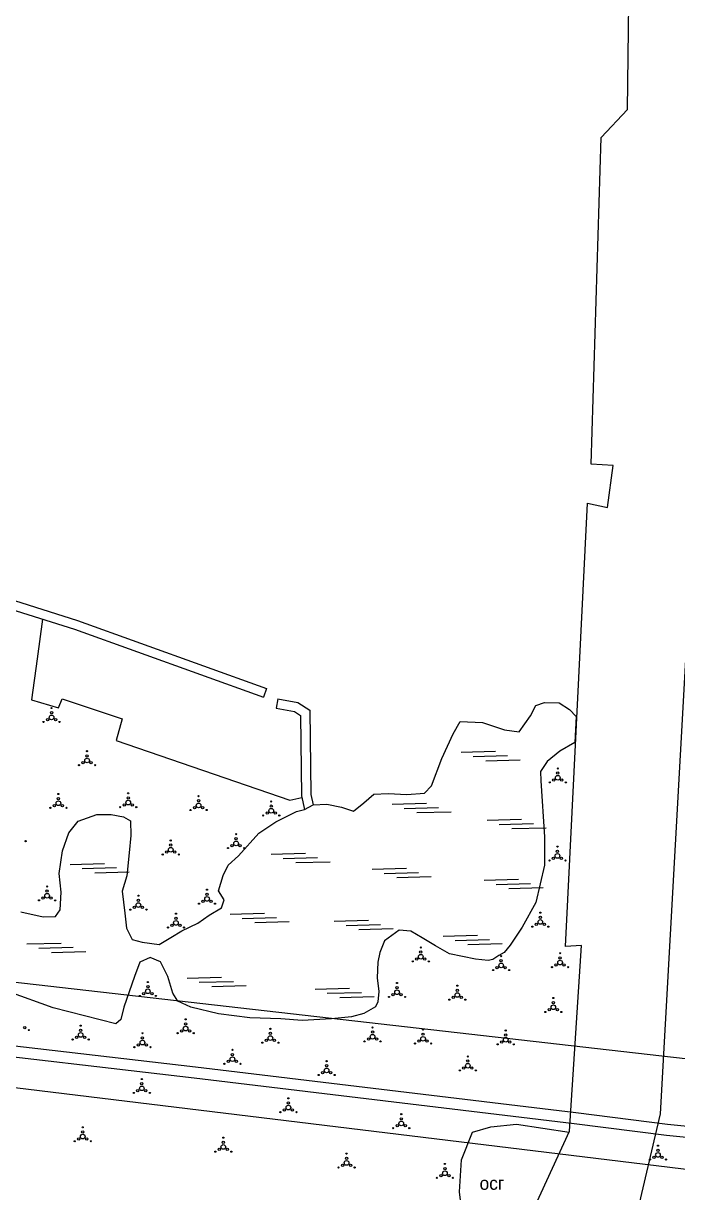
# Model space of a CAD drawing. Header units: millimetres. Extents: x 1379499 to 1411715, y 5652947 to 5671991.
# Drawn here: x 1399587 to 1399939, y 5660709 to 5661339 of the extents above; entities that cross this region are included whole.
import ezdxf

# ---------------------------------------------------------------- set-up
doc = ezdxf.new("R2010")
doc.units = ezdxf.units.MM
doc.layers.add('_5Інше', color=252, linetype='Continuous', lineweight=25)
for name, color, linetype in [('вулиці', 7, 'Continuous'), ('ВулНазва', 7, 'Continuous'), ('залізниця', 7, 'Continuous'), ('на область', 5, 'Continuous'), ('Умовні познач', 7, 'Continuous')]:
    doc.layers.add(name, color=color, linetype=linetype)
picture_1 = doc.add_image_def('image1.bmp', size_in_pixel=(3370, 2384))

# ---------------------------------------------------------------- blocks, each defined once
blk = doc.blocks.new('ЧорнаПрибер')
at = {"layer": '_5Інше', "color": 160}
blk.add_lwpolyline([(44938, 26604), (44308, 26925), (44144, 27538), (44159, 27607), (44144, 27692), (44004, 27740), (43276, 27823), (43218, 27896), (42694, 28070), (42657, 27748), (42855, 27678), (42930, 27916), (43183, 27846), (43250, 27771), (43990, 27681), (44096, 27646), (44086, 27552), (44258, 26887), (44900, 26556)], dxfattribs=at)
blk = doc.blocks.new('ЛвЗд')
at = {"layer": '_5Інше', "color": 204, "linetype": 'Continuous'}
for points in [[(43790.551, 28281.14), (43794.375, 28481.891)], [(43776.381, 28266.214), (43790.551, 28281.14)], [(43838.057, 28274.439), (43805, 27740)], [(43769.95, 28090.276), (43776.381, 28266.214)], [(43781.831, 28089.457), (43769.95, 28090.276)], [(43778.542, 28066.797), (43781.831, 28089.457)], [(43754.571, 27830.464), (43767.813, 28069.274)], [(43767.813, 28069.274), (43778.542, 28066.797)], [(43763.168, 27830.942), (43754.571, 27830.464)], [(43756.124, 27730.869), (43763.168, 27830.942)], [(43805, 27740), (43778.304, 27628.895)], [(43711.676, 27635.848), (43756.124, 27730.869)]]:
    blk.add_lwpolyline(points, dxfattribs=at)

msp = doc.modelspace()

# ---------------------------------------------------------------- linework, layer by layer
at = {"layer": 'вулиці', "color": 7, "lineweight": -2}
for points in [[(1399415.55, 5661242.25), (1399423.78, 5661220.95), (1399424.33, 5661213.3), (1399435.08, 5661099.97), (1399437.71, 5661064.47), (1399449.66, 5661060.77), (1399576.8, 5661024.66), (1399614.6, 5661012.8), (1399716.31, 5660976.07)], [(1399419.41, 5661246.15), (1399428.72, 5661222.05), (1399429.31, 5661213.72), (1399440.06, 5661100.39), (1399442.44, 5661068.24), (1399451.09, 5661065.56), (1399578.23, 5661029.45), (1399616.19, 5661017.54), (1399718.01, 5660980.78)], [(1399597.26, 5661018.24), (1399594.36, 5660996.84), (1399591.31, 5660974.68), (1399605.88, 5660970.33), (1399607.84, 5660975.33), (1399640.24, 5660964.47), (1399636.98, 5660952.74), (1399730.57, 5660920.7), (1399737, 5660922.16)], [(1399718.01, 5660980.78), (1399716.31, 5660976.07)], [(1399585.66, 5660860.56), (1399597.65, 5660857.74), (1399604.22, 5660857.97), (1399606.81, 5660861.49), (1399607.28, 5660871.12), (1399606.34, 5660881.21), (1399607.98, 5660893.41), (1399611.51, 5660903.03), (1399616.44, 5660909.37), (1399626.54, 5660912.89), (1399634.3, 5660912.89), (1399640.87, 5660911.72), (1399644.63, 5660909.61), (1399644.87, 5660901.63), (1399643.93, 5660892.24), (1399642.75, 5660879.8), (1399640.17, 5660871.59), (1399641.58, 5660859.85), (1399642.52, 5660851.64), (1399645.57, 5660845.53), (1399650.98, 5660844.13), (1399660.14, 5660842.95), (1399666.48, 5660846.71), (1399672.36, 5660850.23), (1399681.05, 5660854.45), (1399687.16, 5660858.68), (1399693.74, 5660862.67), (1399695.14, 5660866.89), (1399692.09, 5660871.82), (1399694.68, 5660880.03), (1399697.26, 5660885.67), (1399702.9, 5660890.6), (1399713.77, 5660902.85), (1399722.93, 5660908.95), (1399734.21, 5660914.58), (1399738.5, 5660915.56), (1399743.02, 5660918.23), (1399750.42, 5660918.57), (1399758.41, 5660916.93), (1399764.75, 5660914.82), (1399770.39, 5660919.27), (1399775.79, 5660923.97), (1399783.55, 5660924.2), (1399793.65, 5660923.73), (1399803.05, 5660924.44), (1399806.81, 5660928.43), (1399812.51, 5660943.07), (1399818.62, 5660956.45), (1399822.38, 5660963.02), (1399834.36, 5660962.55), (1399846.11, 5660958.56), (1399854.1, 5660957.39), (1399860.21, 5660966.07), (1399863.03, 5660971.7), (1399867.72, 5660973.35), (1399875.71, 5660973.11), (1399881.12, 5660969.59), (1399884.78, 5660965.82), (1399884.44, 5660958.79), (1399884.08, 5660951.67), (1399875.95, 5660947.06), (1399869.13, 5660941.43), (1399865.61, 5660936.03), (1399865.84, 5660931.1), (1399867.66, 5660900.84), (1399867.66, 5660885.69), (1399863.06, 5660865.49), (1399855.71, 5660852.18), (1399849.28, 5660842.54), (1399846.02, 5660838.59), (1399843.19, 5660836.95), (1399839.99, 5660834.84), (1399837.37, 5660834.27), (1399830.57, 5660835.04), (1399816.51, 5660837.86), (1399809.06, 5660842.18), (1399801.81, 5660846.41), (1399795.66, 5660850.03), (1399789.42, 5660850.54), (1399781.52, 5660844.86), (1399779, 5660838.52), (1399778, 5660833.29), (1399777.59, 5660824.84), (1399778.5, 5660817.49), (1399777.9, 5660812.06), (1399776.69, 5660809.24), (1399770.46, 5660805.71), (1399763.7, 5660803.88), (1399752.95, 5660802.92), (1399737.21, 5660801.91), (1399725.66, 5660802.76), (1399708.99, 5660803.46), (1399692.08, 5660805.57), (1399677.15, 5660809.09), (1399670.11, 5660812.37), (1399667.43, 5660816.69), (1399664.89, 5660825.56), (1399660.81, 5660833.58), (1399655.31, 5660835.97), (1399649.68, 5660833.44), (1399646.86, 5660825.56), (1399641.05, 5660809.05), (1399639.5, 5660802.44), (1399636.84, 5660800.1)], [(1399724.02, 5660975.23), (1399723.13, 5660970.31)], [(1399724.02, 5660975.23), (1399734.86, 5660973.26), (1399741.27, 5660969.08), (1399741.78, 5660923.65), (1399743.02, 5660918.23)], [(1399030.07, 5660966.49), (1399053.9, 5660960.99), (1399171.07, 5660929.75), (1399308.16, 5660889.71), (1399325.05, 5660883.24), (1399336.51, 5660873.66), (1399366.96, 5660839.23), (1399391.71, 5660813.12), (1399417.86, 5660805.72), (1399540.61, 5660793.19), (1399679.78, 5660777), (1399884.54, 5660752.4), (1399934.06, 5660746.07), (1400060.93, 5660733.35)], [(1399723.13, 5660970.31), (1399732.98, 5660968.52), (1399736.3, 5660966.35), (1399736.79, 5660923.06), (1399738.5, 5660915.56)], [(1399031.19, 5660960.08), (1399052.45, 5660955.17), (1399169.46, 5660923.97), (1399306.24, 5660884.02), (1399321.97, 5660877.99), (1399332.32, 5660869.35), (1399362.53, 5660835.18), (1399388.49, 5660807.79), (1399416.73, 5660799.81), (1399539.95, 5660787.23), (1399679.07, 5660771.04), (1399883.8, 5660746.45), (1399933.38, 5660740.11), (1400060.32, 5660727.38)], [(1399636.84, 5660800.1), (1399603.05, 5660808.77), (1399579.08, 5660817.43)], [(1399835.28, 5660644.49), (1399823.79, 5660662.86), (1399824.89, 5660677.42), (1399824.34, 5660690.33), (1399821.86, 5660709.56), (1399822.96, 5660726.86), (1399829.01, 5660741.7), (1399838.91, 5660744.72), (1399852.66, 5660746.09), (1399881.02, 5660741.85)]]:
    msp.add_lwpolyline(points, dxfattribs=at)
at = {"layer": 'вулиці', "color": 7}
for centre, radius in [((1399602.15, 5660970.28), 0.312), ((1399599.99, 5660964.03), 0.625), ((1399602.15, 5660965.28), 1.25), ((1399602.15, 5660967.78), 0.625), ((1399604.32, 5660964.03), 0.625), ((1399597.82, 5660962.78), 0.312), ((1399606.48, 5660962.78), 0.312), ((1399621.29, 5660947.04), 0.312), ((1399616.96, 5660939.54), 0.312), ((1399619.13, 5660940.79), 0.625), ((1399621.29, 5660942.04), 1.25), ((1399621.29, 5660944.54), 0.625), ((1399623.46, 5660940.79), 0.625), ((1399625.62, 5660939.54), 0.312), ((1399874.9, 5660932.73), 1.25), ((1399874.9, 5660935.23), 0.625), ((1399874.9, 5660937.73), 0.312), ((1399870.57, 5660930.23), 0.312), ((1399872.74, 5660931.48), 0.625), ((1399877.07, 5660931.48), 0.625), ((1399879.23, 5660930.23), 0.312), ((1399605.85, 5660919.01), 1.25), ((1399605.85, 5660921.51), 0.625), ((1399605.85, 5660924.01), 0.312), ((1399643.47, 5660919.35), 1.25), ((1399643.47, 5660921.85), 0.625), ((1399643.47, 5660924.35), 0.312), ((1399681.37, 5660920.32), 0.625), ((1399681.37, 5660922.82), 0.312), ((1399720.51, 5660919.93), 0.312), ((1399601.52, 5660916.51), 0.312), ((1399603.68, 5660917.76), 0.625), ((1399608.02, 5660917.76), 0.625), ((1399610.18, 5660916.51), 0.312), ((1399639.14, 5660916.85), 0.312), ((1399641.3, 5660918.1), 0.625), ((1399645.63, 5660918.1), 0.625), ((1399647.8, 5660916.85), 0.312), ((1399677.04, 5660915.32), 0.312), ((1399679.2, 5660916.57), 0.625), ((1399681.37, 5660917.82), 1.25), ((1399683.53, 5660916.57), 0.625), ((1399685.7, 5660915.32), 0.312), ((1399718.35, 5660913.68), 0.625), ((1399720.51, 5660914.93), 1.25), ((1399720.51, 5660917.43), 0.625), ((1399722.68, 5660913.68), 0.625), ((1399716.18, 5660912.43), 0.312), ((1399724.84, 5660912.43), 0.312), ((1399701.59, 5660902.34), 0.312), ((1399588.21, 5660898.6), 0.312), ((1399666.36, 5660893.92), 1.25), ((1399666.36, 5660896.42), 0.625), ((1399666.36, 5660898.92), 0.312), ((1399697.26, 5660894.84), 0.312), ((1399699.43, 5660896.09), 0.625), ((1399701.59, 5660897.34), 1.25), ((1399701.59, 5660899.84), 0.625), ((1399703.76, 5660896.09), 0.625), ((1399705.92, 5660894.84), 0.312), ((1399874.72, 5660895.63), 0.312), ((1399662.03, 5660891.42), 0.312), ((1399664.2, 5660892.67), 0.625), ((1399668.53, 5660892.67), 0.625), ((1399670.69, 5660891.42), 0.312), ((1399872.55, 5660889.38), 0.625), ((1399874.72, 5660890.63), 1.25), ((1399874.72, 5660893.13), 0.625), ((1399876.88, 5660889.38), 0.625), ((1399870.39, 5660888.13), 0.312), ((1399879.05, 5660888.13), 0.312), ((1399599.76, 5660869.17), 1.25), ((1399599.76, 5660871.67), 0.625), ((1399599.76, 5660874.17), 0.312), ((1399685.93, 5660869.92), 0.625), ((1399685.93, 5660872.42), 0.312), ((1399595.43, 5660866.67), 0.312), ((1399597.59, 5660867.92), 0.625), ((1399601.92, 5660867.92), 0.625), ((1399604.09, 5660866.67), 0.312), ((1399646.8, 5660862.91), 0.625), ((1399648.96, 5660864.16), 1.25), ((1399648.96, 5660866.66), 0.625), ((1399648.96, 5660869.16), 0.312), ((1399651.13, 5660862.91), 0.625), ((1399681.6, 5660864.92), 0.312), ((1399683.77, 5660866.17), 0.625), ((1399685.93, 5660867.42), 1.25), ((1399688.1, 5660866.17), 0.625), ((1399690.26, 5660864.92), 0.312), ((1399644.63, 5660861.66), 0.312), ((1399653.29, 5660861.66), 0.312), ((1399669.19, 5660857.04), 0.625), ((1399669.19, 5660859.54), 0.312), ((1399865.5, 5660857.52), 0.625), ((1399865.5, 5660860.02), 0.312), ((1399664.86, 5660852.04), 0.312), ((1399667.03, 5660853.29), 0.625), ((1399669.19, 5660854.54), 1.25), ((1399671.36, 5660853.29), 0.625), ((1399673.52, 5660852.04), 0.312), ((1399861.17, 5660852.52), 0.312), ((1399863.34, 5660853.77), 0.625), ((1399865.5, 5660855.02), 1.25), ((1399867.67, 5660853.77), 0.625), ((1399869.83, 5660852.52), 0.312), ((1399801.09, 5660838.81), 0.625), ((1399801.09, 5660841.31), 0.312), ((1399876.14, 5660838.17), 0.312), ((1399796.76, 5660833.81), 0.312), ((1399798.92, 5660835.06), 0.625), ((1399801.09, 5660836.31), 1.25), ((1399803.25, 5660835.06), 0.625), ((1399805.42, 5660833.81), 0.312), ((1399844.38, 5660831.64), 1.25), ((1399844.38, 5660834.14), 0.625), ((1399844.38, 5660836.64), 0.312), ((1399873.97, 5660831.92), 0.625), ((1399876.14, 5660833.17), 1.25), ((1399876.14, 5660835.67), 0.625), ((1399878.3, 5660831.92), 0.625), ((1399840.05, 5660829.14), 0.312), ((1399842.22, 5660830.39), 0.625), ((1399846.55, 5660830.39), 0.625), ((1399848.71, 5660829.14), 0.312), ((1399871.81, 5660830.67), 0.312), ((1399880.47, 5660830.67), 0.312), ((1399654.04, 5660820.17), 0.625), ((1399654.04, 5660822.67), 0.312), ((1399788.3, 5660819.64), 0.625), ((1399788.3, 5660822.14), 0.312), ((1399820.77, 5660820.67), 0.312), ((1399649.71, 5660815.17), 0.312), ((1399651.87, 5660816.42), 0.625), ((1399654.04, 5660817.67), 1.25), ((1399656.2, 5660816.42), 0.625), ((1399658.37, 5660815.17), 0.312), ((1399783.97, 5660814.64), 0.312), ((1399786.13, 5660815.89), 0.625), ((1399788.3, 5660817.14), 1.25), ((1399790.46, 5660815.89), 0.625), ((1399792.63, 5660814.64), 0.312), ((1399816.44, 5660813.17), 0.312), ((1399818.6, 5660814.42), 0.625), ((1399820.77, 5660815.67), 1.25), ((1399820.77, 5660818.17), 0.625), ((1399822.93, 5660814.42), 0.625), ((1399825.1, 5660813.17), 0.312), ((1399872.5, 5660814.05), 0.312), ((1399868.17, 5660806.55), 0.312), ((1399870.33, 5660807.8), 0.625), ((1399872.5, 5660809.05), 1.25), ((1399872.5, 5660811.55), 0.625), ((1399874.66, 5660807.8), 0.625), ((1399876.83, 5660806.55), 0.312), ((1399674.4, 5660800.07), 0.625), ((1399674.4, 5660802.57), 0.312), ((1399587.76, 5660798.02), 0.625), ((1399589.92, 5660796.77), 0.312), ((1399617.84, 5660794.19), 1.25), ((1399617.84, 5660796.69), 0.625), ((1399617.84, 5660799.19), 0.312), ((1399651.13, 5660795.06), 0.312), ((1399670.07, 5660795.07), 0.312), ((1399672.24, 5660796.32), 0.625), ((1399674.4, 5660797.57), 1.25), ((1399676.57, 5660796.32), 0.625), ((1399678.73, 5660795.07), 0.312), ((1399720.06, 5660794.97), 0.625), ((1399720.06, 5660797.47), 0.312), ((1399775.09, 5660793.2), 1.25), ((1399775.09, 5660795.7), 0.625), ((1399775.09, 5660798.2), 0.312), ((1399802.32, 5660794.57), 0.625), ((1399802.32, 5660797.07), 0.312), ((1399846.84, 5660794.08), 0.625), ((1399846.84, 5660796.58), 0.312), ((1399613.51, 5660791.69), 0.312), ((1399615.67, 5660792.94), 0.625), ((1399620, 5660792.94), 0.625), ((1399622.17, 5660791.69), 0.312), ((1399646.8, 5660787.56), 0.312), ((1399648.96, 5660788.81), 0.625), ((1399651.13, 5660790.06), 1.25), ((1399651.13, 5660792.56), 0.625), ((1399653.29, 5660788.81), 0.625), ((1399655.46, 5660787.56), 0.312), ((1399715.73, 5660789.97), 0.312), ((1399717.89, 5660791.22), 0.625), ((1399720.06, 5660792.47), 1.25), ((1399722.23, 5660791.22), 0.625), ((1399724.39, 5660789.97), 0.312), ((1399770.76, 5660790.7), 0.312), ((1399772.93, 5660791.95), 0.625), ((1399777.26, 5660791.95), 0.625), ((1399779.42, 5660790.7), 0.312), ((1399797.99, 5660789.57), 0.312), ((1399800.15, 5660790.82), 0.625), ((1399802.32, 5660792.07), 1.25), ((1399804.48, 5660790.82), 0.625), ((1399806.65, 5660789.57), 0.312), ((1399842.51, 5660789.08), 0.312), ((1399844.68, 5660790.33), 0.625), ((1399846.84, 5660791.58), 1.25), ((1399849.01, 5660790.33), 0.625), ((1399851.17, 5660789.08), 0.312), ((1399699.62, 5660781.1), 1.25), ((1399699.62, 5660783.6), 0.625), ((1399699.62, 5660786.1), 0.312), ((1399826.43, 5660782.57), 0.312), ((1399695.28, 5660778.6), 0.312), ((1399697.45, 5660779.85), 0.625), ((1399701.78, 5660779.85), 0.625), ((1399703.95, 5660778.6), 0.312), ((1399750.36, 5660775.03), 1.25), ((1399750.36, 5660777.53), 0.625), ((1399750.36, 5660780.03), 0.312), ((1399822.09, 5660775.07), 0.312), ((1399824.26, 5660776.32), 0.625), ((1399826.43, 5660777.57), 1.25), ((1399826.43, 5660780.07), 0.625), ((1399828.59, 5660776.32), 0.625), ((1399830.76, 5660775.07), 0.312), ((1399650.79, 5660770.38), 0.312), ((1399746.03, 5660772.53), 0.312), ((1399748.2, 5660773.78), 0.625), ((1399752.53, 5660773.78), 0.625), ((1399754.69, 5660772.53), 0.312), ((1399646.46, 5660762.88), 0.312), ((1399648.62, 5660764.13), 0.625), ((1399650.79, 5660765.38), 1.25), ((1399650.79, 5660767.88), 0.625), ((1399652.95, 5660764.13), 0.625), ((1399655.12, 5660762.88), 0.312), ((1399729.76, 5660757.52), 0.625), ((1399729.76, 5660760.02), 0.312), ((1399725.43, 5660752.52), 0.312), ((1399727.6, 5660753.77), 0.625), ((1399729.76, 5660755.02), 1.25), ((1399731.93, 5660753.77), 0.625), ((1399734.09, 5660752.52), 0.312), ((1399790.57, 5660751.45), 0.312), ((1399618.97, 5660744.37), 0.312), ((1399786.24, 5660743.95), 0.312), ((1399788.4, 5660745.2), 0.625), ((1399790.57, 5660746.45), 1.25), ((1399790.57, 5660748.95), 0.625), ((1399792.73, 5660745.2), 0.625), ((1399794.9, 5660743.95), 0.312), ((1399616.8, 5660738.12), 0.625), ((1399618.97, 5660739.37), 1.25), ((1399618.97, 5660741.87), 0.625), ((1399621.13, 5660738.12), 0.625), ((1399694.69, 5660738.78), 0.312), ((1399614.64, 5660736.87), 0.312), ((1399623.3, 5660736.87), 0.312), ((1399690.36, 5660731.28), 0.312), ((1399692.53, 5660732.53), 0.625), ((1399694.69, 5660733.78), 1.25), ((1399694.69, 5660736.28), 0.625), ((1399696.86, 5660732.53), 0.625), ((1399699.02, 5660731.28), 0.312), ((1399928.88, 5660732.01), 0.625), ((1399928.88, 5660734.51), 0.312), ((1399761.1, 5660725.21), 1.25), ((1399761.1, 5660727.71), 0.625), ((1399761.1, 5660730.21), 0.312), ((1399814.07, 5660724.62), 0.312), ((1399924.55, 5660727.01), 0.312), ((1399926.71, 5660728.26), 0.625), ((1399928.88, 5660729.51), 1.25), ((1399931.04, 5660728.26), 0.625), ((1399933.21, 5660727.01), 0.312), ((1399756.77, 5660722.71), 0.312), ((1399758.93, 5660723.96), 0.625), ((1399763.26, 5660723.96), 0.625), ((1399765.43, 5660722.71), 0.312), ((1399811.9, 5660718.37), 0.625), ((1399814.07, 5660719.62), 1.25), ((1399814.07, 5660722.12), 0.625), ((1399816.23, 5660718.37), 0.625), ((1399809.74, 5660717.12), 0.312), ((1399818.4, 5660717.12), 0.312)]:
    msp.add_circle(centre, radius, dxfattribs=at)
at = {"layer": 'Умовні познач', "color": 0, "lineweight": 25}
for p, q in [((1399822.89, 5660946.48), (1399841.4, 5660946.99)), ((1399829.34, 5660944.21), (1399847.84, 5660944.72)), ((1399836.17, 5660941.93), (1399854.67, 5660942.45)), ((1399785.7, 5660918.48), (1399804.2, 5660918.99)), ((1399792.14, 5660916.2), (1399810.64, 5660916.72)), ((1399798.97, 5660913.93), (1399817.47, 5660914.44)), ((1399836.91, 5660909.86), (1399855.41, 5660910.37)), ((1399843.36, 5660907.59), (1399861.86, 5660908.1)), ((1399850.18, 5660905.31), (1399868.69, 5660905.83)), ((1399720.47, 5660891.55), (1399738.97, 5660892.06)), ((1399726.91, 5660889.28), (1399745.41, 5660889.79)), ((1399612.27, 5660886.05), (1399630.77, 5660886.57)), ((1399618.72, 5660883.78), (1399637.22, 5660884.29)), ((1399733.74, 5660887), (1399752.24, 5660887.52)), ((1399774.91, 5660883.47), (1399793.42, 5660883.99)), ((1399625.55, 5660881.51), (1399644.05, 5660882.02)), ((1399781.36, 5660881.2), (1399799.86, 5660881.71)), ((1399788.19, 5660878.93), (1399806.69, 5660879.44)), ((1399835.29, 5660877.55), (1399853.8, 5660878.06)), ((1399841.74, 5660875.28), (1399860.24, 5660875.79)), ((1399848.57, 5660873), (1399867.07, 5660873.52)), ((1399698.36, 5660859.24), (1399716.86, 5660859.75)), ((1399704.81, 5660856.97), (1399723.31, 5660857.48)), ((1399711.64, 5660854.69), (1399730.14, 5660855.21)), ((1399754.43, 5660855.47), (1399772.93, 5660855.98)), ((1399760.88, 5660853.2), (1399779.38, 5660853.71)), ((1399767.7, 5660850.92), (1399786.2, 5660851.44)), ((1399813.19, 5660847.39), (1399831.69, 5660847.9)), ((1399819.64, 5660845.12), (1399838.14, 5660845.63)), ((1399588.77, 5660843.16), (1399607.28, 5660843.68)), ((1399595.22, 5660840.89), (1399613.72, 5660841.41)), ((1399602.05, 5660838.62), (1399620.55, 5660839.13)), ((1399826.46, 5660842.85), (1399844.96, 5660843.36)), ((1399675.18, 5660824.77), (1399693.68, 5660825.29)), ((1399681.63, 5660822.5), (1399700.13, 5660823.01)), ((1399688.45, 5660820.23), (1399706.96, 5660820.74)), ((1399744.19, 5660818.85), (1399762.69, 5660819.36)), ((1399750.63, 5660816.58), (1399769.13, 5660817.09)), ((1399757.46, 5660814.3), (1399775.96, 5660814.82))]:
    msp.add_line(p, q, dxfattribs=at)

# ---------------------------------------------------------------- block references
at = {"layer": 'ВулНазва', "color": 7, "lineweight": 9, "rotation": 0.3369352804739994}
msp.add_blockref('ЛвЗд', (1356288.93, 5632754.59), dxfattribs=at)
at = {"layer": 'залізниця'}
msp.add_blockref('ЧорнаПрибер', (1356125.47, 5633020), dxfattribs=at)

# ---------------------------------------------------------------- texts
at = {"layer": 'вулиці', "color": 7}
msp.add_text('осг', height=7, dxfattribs=at).set_placement((1399832.75, 5660710.71))

# ---------------------------------------------------------------- pictures from other files: only their frames are drawn
at = {"layer": 'на область', "color": 7, "lineweight": -2}
image = msp.add_image(picture_1, insert=(1395288.55, 5652947.02), size_in_units=(16426, 11620.05), dxfattribs=at)
image.dxf.flags = 7

doc.saveas('drawing.dxf')
